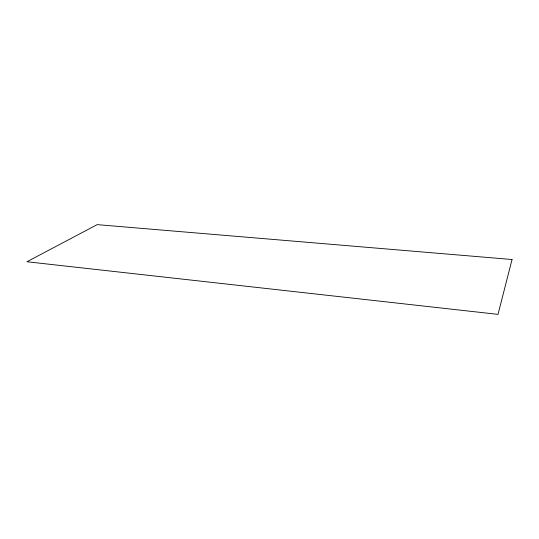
<?xml version="1.0" encoding="UTF-8"?>
<svg xmlns="http://www.w3.org/2000/svg" width="539" height="539" viewBox="0 0 539 539"><rect width="100%" height="100%" fill="white"/><g stroke="black" fill="none" stroke-linecap="round" stroke-linejoin="round"><path stroke-width="0.81" d="M512.05 259.515L498.009 314.365L26.95 261.752L97.182 224.635L512.05 259.515"/></g></svg>
